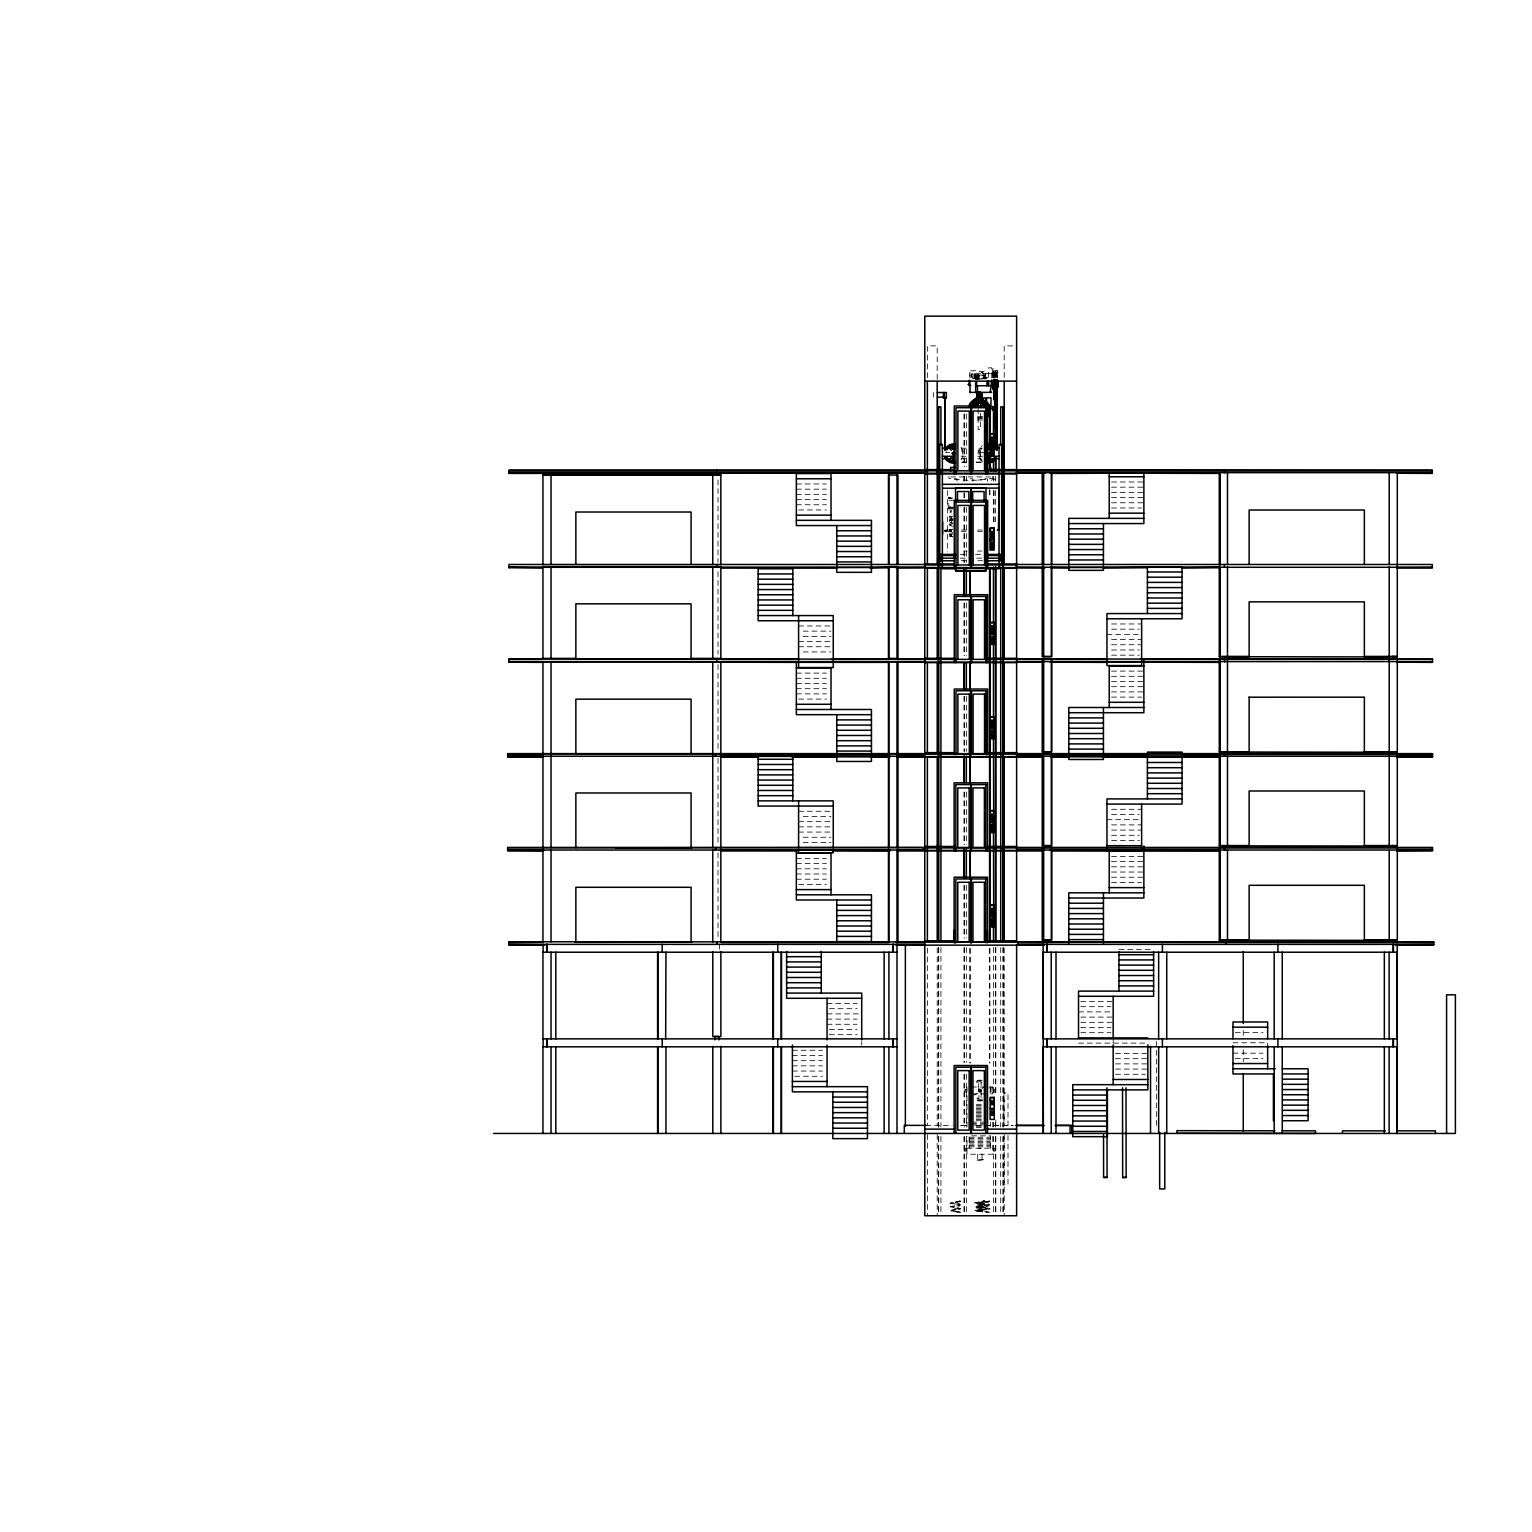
<?xml version="1.0" encoding="UTF-8"?>
<svg xmlns="http://www.w3.org/2000/svg" width="1532" height="1532" viewBox="0 0 1532 1532"><rect width="100%" height="100%" fill="white"/><g stroke="black" fill="none" stroke-linecap="round" stroke-linejoin="round"><path stroke-width="0.75" stroke-dasharray="5 3.75" d="M992.525 368.752L992.583 377.581L993.387 368.752M993.464 374.593L993.483 376.566C989.615 369.959 1000.051 367.527 997.504 374.995M995.781 376.393L997.217 376.393M997.466 372.027C998.845 374.785 993.923 367.489 995.57 376.489M997.447 370.438L997.524 375.934L997.466 373.176M980.308 1092.163C984.348 1089.941 977.301 1086.743 978.354 1091.205M978.776 1090.573L979.216 1089.692M980.595 1090.037L979.082 1090.65M977.933 377.542L978.412 374.593L977.933 378.193M977.722 378.059L978.412 374.727L977.933 377.37M977.818 375.244L977.99 377.83L977.722 375.283M978.297 374.593L977.99 377.312L977.722 374.804M978.297 374.746L977.99 377.37L977.818 374.765M978.622 1089.367L979.063 1091.99M957.787 1212.214L950.357 1210.586L959.626 1208.461L952.272 1208.059L950.395 1206.68L959.626 1204.707L950.357 1203.06L960.66 1201.586L959.932 1200.667M982.146 1201.701L989.634 1201.471L988.657 1200.724M988.37 1201.05L989.04 1201.758M977.818 375.168L977.99 377.542L977.722 375.129M980.059 452.515L985.421 452.821M978.412 375.857L977.99 378.193L977.722 375.819M946.048 452.055L949.649 452.821M980.116 452.055L980.116 455.061A7.641 7.641 0 0 0 982.28 458.968L977.78 458.757M977.99 377.542L978.412 375.168M978.297 1090.018C978.661 1095.418 984.425 1088.275 979.254 1089.041M978.412 376.91L977.99 378.615L977.722 376.968M977.722 379.227L977.818 378.002M981.399 1091.205L981.476 1090.018M948.365 498.494L948.365 497.555M983.678 1205.971L984.808 1205.09L983.812 1203.98L975.558 1202.831L982.931 1202.428L984.444 1200.724L974.371 1202.926L976.229 1204.305L983.601 1204.707L974.352 1206.68L976.229 1208.059L983.487 1208.442L974.352 1210.452L981.763 1212.214M983.736 1200.724L984.138 1201.758L984.272 1200.667M993.942 376.489L994.115 371.759M994.287 376.489L994 371.989M995.111 376.489L994.938 371.759L994.766 376.489M995.57 371.893L995.915 376.489M996.566 377.293L996.566 371.759L996.911 377.293M977.818 379.151L977.722 377.791M948.863 498.149L948.193 498.149M983.487 1200.916L984.138 1201.758M979.369 1089.788L979.465 1091.588L980.691 1090.344M948.959 498.015L950.798 497.555M981.342 449.316L982.28 448.148L977.78 448.187M950.012 512.435L950.223 511.956M952.1 534.457L950.185 536.2L950.185 534.457L952.1 536.2M978.278 1088.697L978.833 1082.684A7.947 7.947 0 0 0 976.842 1083.22M981.38 1092.527L980.92 1098.463A7.947 7.947 0 0 0 981.935 1098.253M985.153 375.436L979.484 375.072L979.484 371.567L985.67 371.567L985.67 379.074L974.237 378.978L985.67 378.844M986.302 1085.901L981.476 1088.697L980.92 1082.684A7.947 7.947 0 0 1 981.935 1082.894M973.452 1095.227L979.063 1092.891L978.833 1098.463A7.947 7.947 0 0 1 976.842 1097.927M949.534 498.436L950.74 497.364L949.591 498.57M959.99 1201.452C932.777 1204.88 978.546 1202.965 951.066 1206.833C978.546 1210.701 932.777 1208.786 959.99 1212.214M959.702 1205.971C962.805 1198.656 935.497 1208.422 960.468 1200.724M983.965 1201.452C966.596 1206.163 1005.739 1203.309 979.235 1206.814C1007.386 1209.878 961.502 1208.442 986.665 1212.214M988.868 1201.452C961.732 1205.205 1007.194 1202.467 980.116 1207.082C995.053 1209.725 967.496 1210.567 988.868 1212.214M980.71 1091.876L978.718 1091.607M982.587 416.723L976.324 416.742M982.587 417.24L976.861 417.527M982.587 418.619L976.458 418.772M982.606 419.96L976.076 419.979M960.755 1212.195L951.563 1210.835L960.851 1208.71L951.583 1206.584L959.07 1206.144M981.935 1207.331L975.558 1206.584L983.046 1206.144M946.106 531.642L946.106 530.053M951.736 524.767L951.698 525.859M981.84 1202.007L975.041 1203.08L983.965 1205.205L975.041 1206.833L983.965 1208.959L975.041 1210.586L983.965 1212.214M982.223 1209.782L989.021 1208.71L982.223 1207.637M981.935 1210.089L975.539 1210.835L984.731 1212.195M978.01 480.071L981.667 479.784M979.733 1089.482L980.748 1089.903M995.455 373.482L995.474 374.631L995.743 373.444M1012.595 345.887L1004.188 345.887L1004.188 379.342M969.871 372.161L969.871 373.885M972.782 373.827L971.326 373.827L971.326 377.715M988.561 373.597L991.74 373.597M971.384 374.287L972.073 377.619M969.871 374.765L969.871 376.489M971.326 374.593L972.973 374.593M974.237 374.612L985.67 374.67M974.237 375.436L985.67 375.436M974.237 375.666L985.67 375.666M974.237 376.585L988.332 377.6L988.332 373.368L972.782 373.368L973.012 379.074M974.237 376.815L985.67 376.815M974.237 377.753L985.67 377.964M973.012 378.404L988.58 378.404M961.253 448.187L965.983 448.187M961.253 456.268L965.983 456.268M977.78 456.268L982.51 456.268M961.253 458.757L965.983 458.757M961.885 462.051L966.635 462.051M976.152 462.051L983.295 462.051M961.885 462.396L966.635 462.396M976.152 462.396L983.295 462.396M950.606 476.931L990.802 476.931M1111.523 481.986L1143.868 481.986M796.353 483.959L826.38 483.959M1111.523 487.176L1143.868 487.176M796.353 489.168L826.38 489.168M1111.523 492.385L1143.868 492.385M796.353 494.357L826.38 494.357M952.119 497.383L951.927 498.13M1111.523 497.574L1143.868 497.574M949.591 497.862L950.798 497.862M951.008 498.57L952.272 498.57M796.353 499.566L826.38 499.566M953.862 500.294L948.078 500.294L948.078 506.077L951.927 506.077M1111.523 502.783L1143.868 502.783M796.353 504.756L826.38 504.756M948.806 507.207L953.134 507.207L948.806 507.494M948.806 507.781L953.134 507.628M948.806 507.915L953.134 508.069M1111.523 507.973L1141.57 507.973M948.806 508.93L953.134 508.93M798.67 509.965L826.38 509.965M951.793 510.96L950.338 511.267L951.142 510.654M951.257 512.052L951.621 512.052M952.885 516.246L949.419 516.246L949.419 519.137L952.885 519.137M949.572 518.984L952.732 518.984M952.885 519.999L949.419 519.999L949.419 522.891L952.885 522.891M949.572 520.171L952.732 520.171M952.885 523.848L949.419 523.848L949.419 526.74L952.885 526.74M952.885 529.536L949.419 529.536L949.419 532.427L952.885 532.427M949.572 529.708L952.732 529.708M945.129 530.053L952.387 530.034M961.387 530.053L966.137 530.034M977.531 530.034L982.28 530.053M944.095 530.455L946.661 531.221L944.095 531.24M945.129 531.642L952.1 531.642M961.387 531.642L966.022 531.642M977.646 531.642L982.28 531.642M949.936 531.891L949.936 530.149M952.885 533.864L949.419 533.864L949.419 536.755L952.885 536.755M951.2 534.457L951.104 536.2M949.572 536.602L952.732 536.602M963.973 551.06L967.247 551.06M977.588 551.06L981.935 551.06M960.258 554.412L967.267 554.412M975.482 554.412L983.429 554.412M960.258 558.165L967.267 558.165M976.631 558.165L982.51 558.165M961.253 560.655L965.983 560.769M977.78 560.769L982.51 560.655M1111.6 623.964L1141.627 623.964M798.593 625.956L830.938 625.956M1111.6 629.173L1139.31 629.173M803.228 631.146L830.938 631.146M1106.966 634.363L1141.627 634.363M803.228 636.355L830.938 636.355M1111.6 639.572L1141.627 639.572M798.593 641.544L830.938 641.544M1111.6 644.761L1141.627 644.761M798.593 646.753L830.938 646.753M1111.6 649.97L1139.31 649.97M803.228 651.943L830.938 651.943M1111.6 655.16L1139.31 655.16M1111.523 671.112L1143.868 671.112M796.353 673.103L826.38 673.103M1111.523 676.321L1143.868 676.321M796.353 678.293L826.38 678.293M1111.523 681.51L1143.868 681.51M796.353 683.483L826.38 683.483M1111.523 686.7L1143.868 686.7M796.353 688.691L826.38 688.691M1111.523 691.909L1143.868 691.909M796.353 693.881L826.38 693.881M1111.523 697.098L1141.57 697.098M798.67 699.09L826.38 699.09M1111.6 809.279L1141.627 809.279M798.593 811.271L830.938 811.271M1111.6 814.488L1139.31 814.488M803.228 816.46L830.938 816.46M1106.966 819.677L1141.627 819.677M798.593 821.669L833.255 821.669M1111.6 824.886L1141.627 824.886M798.593 826.859L830.938 826.859M1111.6 830.076L1141.627 830.076M798.593 832.067L830.938 832.067M1111.6 835.285L1139.31 835.285M803.228 837.257L830.938 837.257M1111.6 840.474L1139.31 840.474M803.228 842.466L830.938 842.466M1111.523 856.426L1143.868 856.426M796.353 858.418L826.38 858.418M1111.523 861.635L1143.868 861.635M796.353 863.608L826.38 863.608M1111.523 866.825L1143.868 866.825M796.353 868.816L826.38 868.816M1111.523 872.034L1143.868 872.034M796.353 874.006L826.38 874.006M1111.523 877.223L1143.868 877.223M796.353 879.215L826.38 879.215M1111.523 882.432L1141.57 882.432M798.67 884.404L826.38 884.404M1118.954 949.514L1153.615 949.514M1080.826 1001.507L1113.17 1001.507M827.05 1003.479L857.077 1003.479M1080.826 1006.696L1110.872 1006.696M829.367 1008.688L857.077 1008.688M1078.528 1011.905L1113.17 1011.905M827.05 1013.878L861.712 1013.878M1080.826 1017.095L1113.17 1017.095M827.05 1019.086L857.077 1019.086M1080.826 1022.304L1113.17 1022.304M827.05 1024.276L857.077 1024.276M1080.826 1027.493L1110.872 1027.493M829.367 1029.485L857.077 1029.485M1235.309 1032.357L1263.019 1032.357M1080.826 1032.702L1110.872 1032.702M829.367 1034.674L857.077 1034.674M1232.992 1042.756L1267.653 1042.756L1267.653 1047.965M1078.528 1043.101L1147.832 1043.101M792.389 1050.263L822.435 1050.263M1232.992 1053.154L1263.019 1053.154M1115.487 1053.48L1147.832 1053.48M792.389 1055.471L822.435 1055.471M1235.309 1058.363L1263.019 1058.363M1115.487 1058.689L1147.832 1058.689M792.389 1060.661L822.435 1060.661M1115.487 1063.878L1147.832 1063.878M792.389 1065.87L822.435 1065.87M1115.487 1069.087L1147.832 1069.087M792.389 1071.059L822.435 1071.059M1115.487 1074.277L1145.515 1074.277M794.706 1076.268L822.435 1076.268M971.556 1087.011L992.774 1087.011L992.774 1093.867L990.572 1093.867M966.979 1089.75L964.796 1089.75L964.796 1092.507L966.979 1092.507M992.774 1089.75L994.977 1089.75L994.977 1092.507L992.774 1092.507M971.556 1093.867L988.083 1093.867M976.305 1104.304L983.448 1104.304M976.305 1105.664L983.448 1105.664M976.305 1107.042L983.448 1107.042M976.305 1108.421L983.448 1108.421M976.305 1109.781L983.448 1109.781M976.305 1111.16L983.448 1111.16M976.305 1112.538L983.448 1112.538M976.305 1113.898L983.448 1113.898M976.305 1115.277L983.448 1115.277M976.305 1116.656L983.448 1116.656M976.305 1118.015L983.448 1118.015M976.305 1119.394L983.448 1119.394M976.305 1120.754L983.448 1120.754M971.556 1122.133L983.448 1122.133M971.556 1123.511L983.448 1123.511M971.556 1124.871L983.448 1124.871M925.845 1125.369L952.157 1125.369M960.545 1125.369L967.649 1125.369M976.095 1125.369L1012.633 1125.369M961.636 1125.503L966.347 1125.503M975.788 1125.503L982.855 1125.503M985.21 1125.503L1013.514 1125.503M976.305 1126.25L983.448 1126.25M976.305 1127.629L983.448 1127.629M969.182 1137.223L990.572 1137.223M969.182 1138.602L990.572 1138.602M969.182 1139.961L990.572 1139.961M969.182 1141.34L990.572 1141.34M969.182 1142.719L990.572 1142.719M969.182 1144.078L990.572 1144.078M969.182 1145.457L990.572 1145.457M969.182 1146.817L990.572 1146.817M966.979 1148.196L992.774 1148.196M966.979 1148.751L964.796 1148.751L964.796 1151.489L966.979 1151.489M992.774 1148.751L994.977 1148.751L994.977 1151.489L992.774 1151.489M989.174 1200.667C991.606 1203.424 977.588 1202.754 981.418 1203.194C993.847 1203.099 990.247 1207.178 980.442 1207.082C1009.167 1210.05 961.77 1209.706 989.634 1212.195M980.71 1206.776L981.533 1206.986M951.257 520.842L951.257 522.278M977.722 376.719L978.105 378.193L977.722 376.01M946.029 452.687L946.125 452.783A7.641 7.641 0 0 1 946.106 452.074M951.429 518.237L951.008 516.801L950.683 518.41M977.818 377.849L977.818 376.776M980.193 455.061L980.097 454.43A7.641 7.641 0 0 1 982.28 448.148M994.287 377.198L994.153 372.506L993.942 377.198M993.406 370.476L993.483 375.359M994.842 377.198L994.728 372.506L994.498 377.198M995.398 377.198L995.302 372.506L995.053 377.198M995.762 373.789L995.723 371.893L995.762 374.555M995.762 374.172L995.8 376.968L995.455 373.961L995.743 375.014M1243.256 1030.576L1243.256 1035.364M1243.256 1049.726L1243.256 1061.676M1156.603 1041.607L1156.603 1128.758M1113.17 1037.892L1113.17 1043.101M1007.999 1125.963L1007.999 1092.986L1003.958 1092.986L1003.958 1125.963M1007.999 1135.384L1007.999 1184.83L1003.958 1184.83L1003.958 1135.384M1004.188 948.097L1004.207 1124.948M1004.188 1134.503L1004.207 1215.757M1003.307 947.58L1003.307 1126.997M1003.307 1136.572L1003.307 1213.133M1002.924 947.58L1002.924 1126.997M1002.924 1136.572L1002.924 1213.133M1000.702 947.58L1000.702 1126.997M1000.702 1136.572L1000.702 1213.133M995.819 947.58L995.819 1095.897M995.819 1119.835L995.819 1126.997M995.819 1136.572L995.819 1213.133M995.474 476.26L995.474 481.048M995.474 490.623L995.474 524.116M995.474 947.58L995.474 1095.897M995.474 1122.228L995.474 1126.997M995.474 1136.572L995.474 1213.133M994.077 490.566L994.077 523.676M993.866 1089.75L993.866 1092.507M993.866 1148.751L993.866 1151.489M993.483 476.26L993.483 481.048M993.483 490.623L993.483 524.116M993.483 947.58L993.483 1095.897M993.483 1122.228L993.483 1126.997M993.483 1136.572L993.483 1213.133M992.525 476.586L992.525 478.271A118.826 118.826 0 0 1 948.883 478.271L948.883 476.586M992.774 1122.209L992.774 1126.939M992.774 1136.38L992.774 1154.228L966.979 1154.228L966.979 1136.38M991.951 1087.011L991.951 1095.648M991.74 377.849L991.74 367.833L988.561 367.833L988.561 377.657M990.572 1087.011L990.572 1095.648M990.572 1122.133L990.572 1126.25M990.572 1148.196L990.572 1135.844L969.182 1135.844L969.182 1148.196M989.921 489.857L989.921 497.019M989.921 948.385L989.921 1063.016M989.576 489.857L989.576 497.019M989.576 948.385L989.576 1063.016M987.374 481.144L987.374 478.827L983.333 478.827L983.333 481.144M984.808 375.666L984.808 378.844M982.069 1154.228L982.069 1159.724M981.533 1148.196L978.239 1148.196M980.652 413.104L980.652 429.649L978.144 429.649L978.144 408.853M977.684 1154.228L977.684 1159.724M975.654 379.438L975.654 370.725L969.871 370.859L970.024 378.04M974.237 373.368L974.237 379.074M972.935 481.144L972.935 478.827L968.894 478.827L968.894 481.144M970.196 948.385L970.196 1063.016M969.852 948.385L969.852 1063.016M966.979 1087.011L966.979 1126.939M966.347 414.061L966.347 466.685M966.347 476.26L966.347 481.048M966.347 507.36L966.347 562.397M966.347 603.053L966.347 655.696M966.347 696.371L966.347 751.389M966.347 792.063L966.347 844.707M966.347 885.362L966.347 938.005M966.347 947.58L966.347 1062.404M966.347 1074.372L966.347 1126.997M966.347 1136.572L966.347 1213.133M965.888 1089.75L965.888 1092.507M965.888 1148.751L965.888 1151.489M964.356 414.061L964.356 466.685M964.356 476.26L964.356 481.048M964.356 493.017L964.356 497.785M964.356 507.36L964.356 562.397M964.356 603.053L964.356 655.696M964.356 696.371L964.356 751.389M964.356 792.063L964.356 844.707M964.356 885.362L964.356 938.005M964.356 947.58L964.356 1062.404M964.356 1074.372L964.356 1126.997M964.356 1136.572L964.356 1213.133M963.992 414.061L963.992 466.685M963.992 476.26L963.992 481.048M963.992 493.017L963.992 497.785M963.992 507.36L963.992 562.397M963.992 603.053L963.992 655.696M963.992 696.371L963.992 751.389M963.992 792.063L963.992 844.707M963.992 885.362L963.992 938.005M963.992 947.58L963.992 1062.404M963.992 1074.372L963.992 1126.997M963.992 1136.572L963.992 1213.133M957.04 481.144L957.04 478.827L953.019 478.827L953.019 481.144M951.372 530.149L951.372 531.891M950.568 525.859L950.338 524.538L950.338 525.859M950.242 497.44L950.166 498.494M948.806 506.92L948.806 509.084M947.351 490.566L947.351 552.037M940.935 947.58L940.935 1126.997M940.935 1136.572L940.935 1213.133M938.714 947.58L938.714 1126.997M938.714 1136.572L938.714 1213.133M938.331 947.58L938.331 1126.997M938.331 1136.572L938.331 1213.133M937.201 379.342L937.201 345.887L927.377 345.887L927.377 379.342M937.201 948.097L937.201 1124.948M937.201 1134.503L937.201 1215.757M933.352 392.518L933.352 397.133M927.377 948.097L927.377 1124.948M927.377 1134.503L927.377 1215.757M861.712 1041.607L861.712 1045.073M719.446 944.133L719.446 950.204M718.01 479.842L718.01 562.263M718.01 571.685L718.01 654.107M718.01 664.639L718.01 751.772M718.01 758.455L718.01 845.587M718.01 852.769L718.01 937.546M989.94 1087.873A10.418 10.418 0 0 1 989.94 1093.274M982.567 1100.646A10.418 10.418 0 0 1 977.186 1100.646M977.186 1080.5A10.418 10.418 0 0 1 982.567 1080.5M982.433 1100.11A9.881 9.881 0 0 1 976.095 1099.689M976.095 1081.439A9.881 9.881 0 0 1 982.433 1081.037M982.146 1099.057A8.771 8.771 0 0 1 976.516 1098.674M976.516 1082.454A8.771 8.771 0 0 1 982.146 1082.09M982.357 461.572A9.632 9.632 0 0 1 982.338 445.563M982.108 460.366A8.809 8.809 0 0 1 982.108 446.75M961.062 447.459A9.632 9.632 0 0 1 961.062 459.657M961.368 449.412A8.809 8.809 0 0 1 961.387 457.704M991.759 480.722A2.126 1.781 30.1 0 1 993.559 478.922A2.126 1.781 30.1 0 1 995.819 480.876M976.593 379.649A5.285 5.285 0 0 1 986.991 379.649M949.553 510.654L949.572 510.539M950.415 512.339L950.434 512.224M949.38 530.742L950.989 530.149L950.989 531.891L949.419 530.647M981.744 372.755L983.352 373.195L981.744 372.755M978.297 376.853L977.99 378.193L978.412 376.776M982.108 372.219L982.989 373.731L982.108 372.219M977.818 374.593L977.99 377.37L977.818 374.593M949.131 497.345L949.055 498.609L949.131 497.345M951.659 522.278L950.644 522.45L951.659 522.278M983.716 1159.724L976.037 1160.26L983.716 1159.724M997.543 377.772L997.524 375.302L997.504 377.772M993.502 377.83L993.483 376.049L993.464 377.83"/><path stroke-width="1.5" d="M948.863 447.65L951.334 450.236M954.13 940.82L954.302 930.211L954.991 942.965M974.026 406.344L978.144 403.318M994 399.565L993.942 387.979M994.249 399.565L994.287 387.979M994.766 399.469L994.766 387.979M995.628 399.565L995.57 387.979M941.203 557.399L940.648 557.935M951.334 456.9L949.323 459.983M975.348 399.182L976.363 397.631L978.661 397.631L978.661 395.83L976.88 395.83M991.989 459.983L989.978 456.9M974.314 399.546L978.144 398.473M1000.415 556.978L1000.415 557.974M952.1 445.984L953.613 445.908M952.119 446.061L952.885 449.585M978.144 399.067L977.148 399.143A10.533 10.533 0 0 0 969.392 406.248M978.144 399.718L977.301 399.795A9.843 9.843 0 0 0 970.043 406.44M978.144 401.039L977.588 401.078A8.522 8.522 0 0 0 971.307 406.823M987.393 452.132L989.155 453.644L987.24 454.947M952.559 461.189L952.885 457.532M550.888 475.246L715.501 475.016M574.883 658.894L691.775 658.722M574.883 754.204L691.775 754.031M615.443 847.962L691.775 847.847M574.883 942.333L691.775 942.161M1103.614 1177.342L1107.081 1177.323M1122.669 1177.572L1126.135 1177.323L1122.669 1177.572L1122.535 1087.854M924.792 381.123L1016.616 381.123M967.975 384.455L969.182 384.455M970.618 385.202L969.143 385.202L969.143 380.376M969.143 385.394L970.618 385.394M975.731 385.738L991.74 385.738M975.731 386.313L977.473 386.313L977.473 391.809L975.731 391.809M937.373 392.518L946.336 392.518L946.336 398.282L943.444 398.282L943.425 392.518M969.871 392.384L991.74 392.384L990.285 391.809L991.74 379.955M976.88 395.026L978.661 395.026L978.661 393.36L976.88 393.36L976.88 397.631M982.108 395.026L980.212 395.026L980.212 393.36L982.108 393.36L982.108 397.631M982.108 395.83L980.212 395.83L980.212 397.631L982.778 397.631L983.257 399.048M937.373 397.133L944.325 397.133L944.325 392.518M943.444 397.707L946.336 397.707M980.652 399.048L982.606 399.373M986.589 406.65L988.791 406.65M989.749 406.65L990.993 406.65L990.993 397.86L986.589 397.86L986.589 401.039M989.902 408.335L993.445 408.335M990.878 438.018L993.234 438.018M989.998 444.701L994.115 444.701M942.372 448.187L954.168 448.187M994.325 448.187L999.036 448.187M990.878 449.278L993.234 449.278M990.744 454.353L993.349 454.353L993.349 452.189L990.744 452.189L990.744 454.353L993.234 454.238M942.372 456.268L954.168 456.268M987.24 456.268L999.036 456.268M942.372 458.757L954.168 458.757M987.24 458.757L999.036 458.757M955.336 467.413L950.606 467.413L950.606 471.167M954.283 469.596L924.926 469.596L924.926 473.943L1016.769 473.943L1016.769 469.596L987.68 469.596M924.811 470.228L508.93 470.228L508.93 473.426L798.134 473.235M1016.482 470.037L1432.343 470.228L1432.343 473.426L1396.495 473.235M508.93 470.439L924.811 470.439M1016.482 470.439L1432.343 470.439M508.93 470.822L1432.343 470.822M508.93 472.641L924.811 472.641M1016.482 472.641L1432.343 472.641M508.93 472.833L924.811 473.024M1016.482 473.024L1045.15 472.833M1049.937 473.024L1219.625 472.833L1219.625 564.868M1396.495 472.833L1432.343 473.024M829.214 473.235L1045.15 473.235M1052.331 473.426L1109.685 473.235M1143.159 473.235L1219.625 473.426M542.941 475.035L720.844 475.15M1109.225 476.778L1143.868 476.778M796.353 478.769L831.014 478.769M942.372 484.323L999.036 484.323M942.946 488.21L999.036 488.076L998.462 530.034M1109.225 513.163L1143.868 513.163M796.353 515.154L831.014 515.154M1143.868 518.371L1068.781 518.371L1068.781 565.155M796.353 520.344L871.44 520.344L871.44 572.336L836.778 572.336L836.778 525.553M1068.781 523.561L1143.868 523.561L1143.868 473.311M871.44 525.553L796.353 525.553L796.353 473.56L831.014 473.56L831.014 520.344M1068.781 528.77L1103.442 528.77M836.778 530.742L871.44 530.742M1068.781 533.959L1103.442 533.959M990.878 534.285L993.234 534.285M990.878 535.396L993.234 535.396M836.778 535.951L871.44 535.951M989.998 539.034L994.115 539.034M1068.781 539.168L1103.442 539.168M836.778 541.141L871.44 541.141M1068.781 544.358L1103.442 544.358M990.878 545.545L993.234 545.545M836.778 546.35L871.44 546.35M1068.781 549.567L1103.442 549.567M836.778 551.539L871.44 551.539M955.566 554.412L939.48 554.412L939.48 555.561L955.566 555.561M988.178 554.412L1001.928 554.412L1001.928 555.561L988.178 555.561M1068.781 554.756L1103.442 554.756M836.778 556.748L871.44 556.748M942.372 558.165L955.566 558.165M987.24 558.165L999.036 558.165M942.372 559.467L940.054 559.467L940.054 560.769L954.206 560.769M999.036 559.467L1001.353 559.467L1001.353 560.769L987.202 560.769M1068.781 559.965L1103.442 559.965M836.778 561.938L871.44 561.938M954.283 563.948L924.926 563.948L924.926 568.276L1016.769 568.276M987.68 563.948L1016.769 563.948M924.811 564.485L508.93 564.485L508.93 567.855M1016.482 564.485L1432.343 564.485L1432.343 567.855L1396.495 567.663L1432.343 567.472M925.73 564.963L1016.329 564.963L1016.329 567.568L1045.15 567.663L896.143 567.472M508.93 567.28L924.811 567.28M1016.482 567.28L1432.343 567.28M542.405 567.472L508.93 567.472L542.405 567.855M1049.937 567.472L1147.928 567.472L1102.523 567.855M1181.383 567.472L1219.625 567.472L1181.383 567.855M836.376 567.855L721.649 567.663L888.962 567.472L869.85 567.855M896.143 567.855L924.811 567.663M1052.331 567.663L1069.049 567.855M956.543 568.755L942.372 568.755L942.372 444.433L939.767 444.433L939.767 565.002M984.865 568.755L999.036 568.755L999.036 444.433L1001.641 444.433L1001.641 565.002M955.566 570.459L985.995 570.459M1147.411 571.991L1182.053 571.991M758.168 573.964L792.829 573.964M1147.411 577.181L1182.053 577.181M758.168 579.173L792.829 579.173M1147.411 582.39L1182.053 582.39M758.168 584.362L792.829 584.362M1147.411 587.579L1182.053 587.579M758.168 589.571L792.829 589.571M1147.411 592.788L1182.053 592.788M758.168 594.761L792.829 594.761M1147.411 597.978L1182.053 597.978M758.168 599.95L792.829 599.95M1147.411 603.168L1182.053 603.168M758.168 605.159L792.829 605.159M1147.411 608.376L1182.053 608.376M758.168 610.349L792.829 610.349M1182.053 613.566L1106.966 613.566L1106.966 665.558L1141.627 665.558L1141.627 618.775M758.168 615.558L833.255 615.558L833.255 667.531L798.593 667.531L798.593 615.558M1106.966 618.775L1182.053 618.775L1182.053 566.783L1147.411 566.783L1147.411 613.566M833.255 620.747L758.168 620.747L758.168 568.774L792.829 568.774L792.829 615.558M990.744 626.588L993.349 626.588L993.349 628.752L990.744 628.752L990.744 626.588L993.234 626.703M990.744 631.797L993.349 631.797L993.349 629.614L990.744 629.614L990.744 631.797L993.234 631.663M989.998 633.386L994.115 633.386M990.878 641.008L993.234 641.008M1219.395 656.405L1249.135 656.424L1249.135 601.865L1364.361 601.865L1364.361 656.424L1397.299 656.405M1249.135 656.864L1219.395 656.845L1219.395 566.936M1364.361 656.864L1397.299 656.845L1397.299 472.737M542.941 658.396L575.86 658.396M691.085 658.396L720.844 658.396M924.639 658.3L955.259 658.3M987.68 658.3L1016.769 658.3L1016.769 662.628L924.639 662.628M924.677 659.181L508.796 658.99L508.796 662.379M1016.616 658.99L1432.497 659.181M508.796 659.373L542.251 659.373M721.515 659.373L798 659.373M831.455 659.373L888.828 659.373M895.99 659.373L1107.444 659.373M1140.9 659.373L1432.497 659.373M508.796 661.594L924.677 661.594M1016.616 661.594L1432.497 661.594M508.796 661.786L542.251 661.977M721.515 661.786L924.677 661.786M1016.616 661.786L1042.909 661.977M1050.09 661.977L1219.778 661.977M1396.648 661.786L1432.497 661.977M508.796 662.169L542.251 662.379M721.515 662.169L798 662.379M798.593 662.341L888.828 662.379M895.99 662.169L1042.909 662.169M1052.484 662.169L1107.444 662.379M1143.293 662.169L1219.778 662.379M1396.648 662.169L1432.497 662.379L1432.497 658.99M1143.868 665.922L1109.225 665.922L1109.225 707.497M796.353 667.895L831.014 667.895L831.014 709.488M1249.135 697.194L1364.361 697.175L1364.361 751.733L1397.299 751.733M1109.225 702.307L1143.868 702.307M796.353 704.28L831.014 704.28M1143.868 707.497L1068.781 707.497L1068.781 754.28M796.353 709.488L871.44 709.488L871.44 754.529M1068.781 712.706L1143.868 712.706L1143.868 660.713M871.44 714.678L796.353 714.678L796.353 662.705M1068.781 717.895L1103.442 717.895M836.778 719.887L871.44 719.887M990.878 722.989L993.234 722.989M1068.781 723.104L1103.442 723.104M990.878 724.1L993.234 724.1M836.778 725.076L871.44 725.076M989.998 727.738L994.115 727.738M1068.781 728.294L1103.442 728.294M836.778 730.285L871.44 730.285M990.744 732.2L993.349 732.2L993.349 734.364L990.744 734.364L990.744 732.2L993.234 732.315M1068.781 733.502L1103.442 733.502M836.778 735.475L871.44 735.475M990.878 737.275L993.234 737.275M1068.781 738.692L1103.442 738.692M836.778 740.684L871.44 740.684M1068.781 743.901L1103.442 743.901M836.778 745.873L871.44 745.873M1068.781 749.091L1103.442 749.091M836.778 751.063L871.44 751.063M1219.395 751.733L1249.135 751.733L1249.135 697.175M1227.707 752.02L1219.625 752.02L1219.625 659.986M1389.198 752.04L1397.299 752.04L1397.299 659.89M1249.135 752.174L1219.395 752.174L1219.395 659.89M1364.361 752.174L1397.299 752.174L1392.148 751.733M924.926 752.652L955.547 752.652M987.68 752.652L1016.769 752.652M1016.616 753.61L1432.497 753.61L1432.497 757L1396.648 757M507.647 753.801L923.528 753.801M1016.616 753.801L1432.497 753.801M507.647 754.204L543.496 753.993M720.366 753.993L890.054 754.204M897.235 754.204L1148.081 753.993M1181.536 753.993L1432.497 753.993M507.647 754.395L543.496 754.395M720.366 754.395L837.468 754.395M870.942 754.395L890.054 754.395M897.235 754.395L923.528 754.395M1016.616 754.395L1069.202 754.395M1102.676 754.395L1148.081 754.395M1181.536 754.395L1432.497 754.395M507.647 756.214L923.528 756.214M1016.616 756.214L1432.497 756.214M507.647 756.406L543.496 756.406M720.366 756.406L890.054 756.406M897.235 756.406L923.528 756.406M1016.616 756.406L1042.909 756.406M1050.09 756.406L1219.778 756.406M1396.648 756.406L1432.497 756.406M507.647 756.597L543.496 756.789L507.647 757L507.647 753.61L923.528 753.61L923.528 757L897.235 757M758.608 756.597L720.366 756.789L758.608 757M792.063 756.597L890.054 756.789L870.942 757M897.235 756.597L1042.909 756.597M1050.09 756.597L1148.081 756.789L1102.676 757M1181.536 756.597L1219.778 756.789L1181.536 757M1396.648 756.597L1432.497 756.789M792.063 757L837.468 757M924.926 756.98L1042.909 757M1052.484 757L1069.202 757M1147.411 757.306L1182.053 757.306M758.168 759.278L792.829 759.278M1147.411 762.496L1182.053 762.496M758.168 764.487L792.829 764.487M1147.411 767.704L1182.053 767.704M758.168 769.677L792.829 769.677M1147.411 772.894L1182.053 772.894M758.168 774.886L792.829 774.886M1147.411 778.103L1182.053 778.103M758.168 780.075L792.829 780.075M1147.411 783.292L1182.053 783.292M986.282 784.595L955.853 784.595L955.853 850.796M758.168 785.284L792.829 785.284M1147.411 788.501L1182.053 788.501M758.168 790.474L792.829 790.474M1147.411 793.691L1182.053 793.691M758.168 795.683L792.829 795.683M1182.053 798.9L1106.966 798.9L1106.966 850.873M758.168 800.872L833.255 800.872L833.255 847.656M1106.966 804.089L1182.053 804.089L1182.053 752.097L1147.411 752.097L1147.411 798.9M833.255 806.081L758.168 806.081L758.168 755.812M989.844 810.505L993.962 810.505L993.962 832.604L989.844 832.604M993.674 811.022L990.208 811.022L990.208 814.067L993.674 814.067L993.483 737.045M993.196 814.756L990.61 814.756L990.61 816.92L993.196 816.92L993.196 814.756L993.081 816.805L990.725 816.805M990.725 817.916L993.081 817.916L993.081 819.831L990.61 819.965L990.61 817.782L993.196 817.782L993.196 819.965M989.844 821.554L993.962 821.554M990.725 826.15L993.081 826.15L993.196 828.18L990.61 828.18L990.61 826.016L993.196 826.016L993.081 828.065M993.196 831.225L990.61 831.225L990.61 829.061L993.196 829.061L993.196 831.225L993.081 829.176M1219.395 845.549L1249.135 845.549L1249.135 790.991L1364.361 790.991L1364.361 845.549L1397.299 845.549M1106.966 845.683L1141.627 845.683M1219.625 845.645L1227.707 845.856M1389.198 845.875L1397.299 845.875L1397.299 756.061M1249.135 845.99L1219.395 845.99L1219.395 756.061M1364.361 845.99L1397.299 845.99L1392.148 845.549M924.792 846.468L955.394 846.468M987.527 846.468L1016.616 846.468M1016.616 847.426L1432.497 847.426L1432.497 850.815L1396.648 850.815M507.647 847.828L923.528 847.617M1432.497 847.828L923.624 847.924L923.624 850.509M507.647 850.03L923.528 850.03M1016.616 850.03L1432.497 850.03M507.647 850.222L543.496 850.222M720.366 850.222L890.054 850.222M897.235 850.222L923.528 850.222M1016.616 850.222L1042.909 850.222M1050.09 850.222L1219.778 850.222M1396.648 850.222L1432.497 850.222M507.647 850.413L543.496 850.624M720.366 850.413L799.244 850.413M832.699 850.413L890.054 850.624M897.235 850.413L1042.909 850.413M1050.09 850.413L1219.778 850.624M1396.648 850.624L1432.497 850.413M543.496 850.815L507.647 850.815L507.647 847.426L923.528 847.426L923.528 850.815L897.235 850.815M720.366 850.815L796.851 850.815M832.699 850.815L890.054 850.815M924.792 850.796L1042.909 850.815M1052.484 850.815L1141.627 850.873L1141.627 804.089M1143.293 850.815L1219.778 850.815M1143.868 851.237L1109.225 851.237L1109.225 892.83M796.353 853.209L831.014 853.209L831.014 894.803M986.282 878.947L955.853 878.947L955.853 942.793M1109.225 887.622L1143.868 887.622M796.353 889.613L831.014 889.613M1143.868 892.83L1068.781 892.83L1068.781 943.08M796.353 894.803L871.44 894.803L871.44 941.586L836.778 941.586L836.778 899.993M1068.781 898.02L1143.868 898.02L1143.868 846.028M871.44 899.993L796.353 899.993L796.353 849.743M1068.781 903.21L1103.442 903.21M989.844 904.857L993.962 904.857L993.962 926.956L989.844 926.956M836.778 905.201L871.44 905.201M993.674 905.374L990.208 905.374L990.208 908.399L993.674 908.399L993.483 830.344M1068.781 908.419L1103.442 908.419M993.196 909.108L990.61 909.108L990.61 911.272L993.196 911.272L993.196 909.108L993.081 911.157M836.778 910.391L871.44 910.391M993.196 912.134L990.61 912.134L990.61 914.298L993.196 914.298L993.196 912.134L993.081 914.183L990.725 914.183M1068.781 913.608L1103.442 913.608M836.778 915.6L871.44 915.6M989.844 915.906L993.962 915.906M1068.781 918.817L1103.442 918.817M993.196 920.368L990.61 920.368L990.61 922.532L993.196 922.532L993.196 920.368L993.081 922.417L990.725 922.417M836.778 920.789L871.44 920.789M990.725 923.528L993.081 923.528L993.196 925.577L990.61 925.577L990.61 923.394L993.196 923.394L993.081 925.443M1068.781 924.007L1103.442 924.007M836.778 925.998L871.44 925.998M1068.781 929.215L1103.442 929.215M836.778 931.188L871.44 931.188M1068.781 934.405L1103.442 934.405M836.778 936.397L871.44 936.397M1068.781 939.614L1103.442 939.614M1219.395 939.863L1249.135 939.863L1249.135 885.305L1364.361 885.305L1364.361 939.863L1397.299 939.863M1249.135 940.303L1219.395 940.303L1219.395 848.46M1364.361 940.303L1397.299 940.303L1397.299 848.345M955.394 940.82L924.792 940.82L924.792 316.147L1016.616 316.147L1016.616 940.82L987.527 940.82L987.393 930.498M924.792 941.95L508.911 941.759L508.911 945.148L544.76 944.957M508.911 942.161L542.366 942.161M721.629 942.161L888.943 942.161M896.105 942.161L1433.761 942.161M508.911 942.544L542.366 942.352M721.629 942.544L888.943 942.544M896.105 942.544L924.792 942.352M1017.899 942.544L1070.466 942.352M1101.546 942.352L1433.761 942.544M508.911 944.363L924.792 944.363M1017.899 944.363L1433.761 944.363M508.911 944.555L544.76 944.746M896.105 944.746L924.792 944.555M1017.899 944.746L1044.173 944.555M1395.518 944.746L1433.761 944.555M896.105 945.148L1044.173 945.148M1395.518 944.957L1433.761 945.148L1433.761 941.759L1017.899 941.759L1017.899 945.148M897.005 952.215L542.941 952.215L542.941 1038.868L897.005 1038.868M1397.203 952.215L1043.139 952.215L1043.311 1038.868L1397.203 1038.868M1118.954 954.723L1153.615 954.723M786.625 956.696L821.267 956.696M1118.954 959.913L1153.615 959.913M786.625 961.904L821.267 961.904M1118.954 965.122L1153.615 965.122M786.625 967.094L821.267 967.094M1118.954 970.311L1153.615 970.311M786.625 972.303L821.267 972.303M1118.954 975.52L1153.615 975.52M786.625 977.493L821.267 977.493M1118.954 980.71L1153.615 980.71M786.625 982.701L821.267 982.701M1118.954 985.899L1153.615 985.899M786.625 987.891L821.267 987.891M1153.615 991.108L1078.528 991.108L1078.528 1037.892L1147.832 1037.892M786.625 993.081L861.712 993.081L861.712 1039.883M1078.528 996.298L1153.615 996.298L1153.615 951.832M861.712 998.289L786.625 998.289L786.625 951.506M1232.992 1027.168L1267.653 1027.168M897.005 1046.816L542.941 1046.816L542.941 1133.45M1397.203 1046.816L1043.139 1046.816L1043.311 1133.45L1043.139 944.287M1232.992 1063.553L1267.653 1063.553M986.282 1067.249L955.853 1067.249L955.853 1133.45M1232.992 1068.762L1275.237 1068.762M1282.265 1068.762L1308.079 1068.762L1308.079 1120.735L1282.667 1120.735M1282.667 1073.951L1308.079 1073.951M1282.667 1079.16L1308.079 1079.16M1113.17 1079.486L1147.832 1079.486M792.389 1081.458L827.05 1081.458M1282.667 1084.35L1308.079 1084.35M1147.832 1084.675L1072.745 1084.675L1072.745 1136.667L1107.406 1136.667L1107.406 1089.884M792.389 1086.667L867.476 1086.667L867.476 1138.64L832.833 1138.64L832.833 1091.856M1282.667 1089.558L1308.079 1089.558M1072.745 1089.884L1147.832 1089.884L1147.832 1044.824M867.476 1091.856L792.389 1091.856L792.389 1045.073M1282.667 1094.748L1308.079 1094.748M1072.745 1095.074L1107.406 1095.074M832.833 1097.065L867.476 1097.065M1282.667 1099.938L1308.079 1099.938M1072.745 1100.282L1107.406 1100.282M832.833 1102.255L867.476 1102.255M1282.667 1105.147L1308.079 1105.147M1072.745 1105.472L1107.406 1105.472M832.833 1107.464L867.476 1107.464M990.132 1108.402L994.249 1108.402M1282.667 1110.336L1308.079 1110.336M1072.745 1110.681L1107.406 1110.681M832.833 1112.653L867.476 1112.653M1282.667 1115.545L1308.079 1115.545M1072.745 1115.871L1107.406 1115.871M832.833 1117.843L867.476 1117.843M1072.745 1121.06L1107.406 1121.06M832.833 1123.052L867.476 1123.052M925.845 1125.369L904.301 1125.369L904.301 1133.45M1016.769 1125.369L1043.407 1125.369M1055.069 1125.369L1071.806 1125.369L1071.806 1133.45M1015.869 1125.503L1044.154 1125.503M1055.95 1125.503L1070.083 1125.503L1070.083 1133.45M1072.745 1126.269L1107.406 1126.269M832.833 1128.241L867.476 1128.241M924.792 1129.122L954.13 1129.122M987.527 1129.122L1016.616 1129.122M1385.368 1130.846L1342.453 1130.846L1342.453 1133.45M1397.299 1130.846L1435.446 1130.846L1435.446 1133.45M1072.745 1131.459L1107.406 1131.459M493.553 1133.45L1455.4 1133.45L1455.4 994.823L1446.591 994.823L1446.591 1133.45M1224.585 656.711L1389.198 656.941M1224.585 752.02L1389.198 752.25M1224.585 845.836L1389.198 846.066M1224.585 940.15L1389.198 940.38M1274.911 1130.788L1176.921 1130.654L1176.921 1133.259L1315.548 1133.45L1315.548 1130.846L1282.092 1130.808M953.613 461.209L952.119 461.132M1392.148 656.405L1397.299 656.711M1392.148 939.863L1397.299 940.169M979.925 398.32L983.544 399.182M979.867 399.565L982.395 400.024A9.843 9.843 0 0 1 987.719 414.693M979.81 400.886L981.993 401.269A8.522 8.522 0 0 1 987.546 411.974M979.695 403.184L984.999 406.669M954.417 461.094L955.125 461.132A7.641 7.641 0 0 1 946.872 457.168M985.402 400.043L990.266 407.014A11.107 11.107 0 0 1 986.914 417.585M974.678 405.463L976.497 406.995M988.159 404.869L989.021 407.282M994.345 379.534L996.24 447.536M994 379.553L995.896 447.536L995.819 406.88L993.483 406.88L993.483 433.192M994.9 379.534L996.623 449.891A9.632 9.632 0 0 0 993.789 446.118M994.555 379.534L996.26 449.891M995.455 379.534L996.93 449.891M995.111 379.553L996.585 449.91M993.579 388.113L993.598 389.473L993.559 383.996M997.275 381.334L997.275 381.028M997.581 384.724L997.619 386.275L997.619 384.724M997.581 383.977L997.638 387.711L997.581 381.2M997.562 382.196L997.581 384.953M997.562 382.828L997.524 380.357L997.581 381.621M993.483 380.396L993.502 382.177M997.6 383.134L997.619 384.953M993.54 380.396L993.559 382.177M993.54 381.66L993.579 384.972M1126.001 1087.854L1126.135 1177.572M1106.947 1087.854L1107.081 1177.572L1103.614 1177.534L1103.538 1134.848M988.427 449.585L989.193 445.984L987.7 445.908A7.717 7.717 0 0 1 990.649 446.425M954.34 449.585L955.125 445.984A7.641 7.641 0 0 0 946.872 449.968M1397.203 944.287L1397.203 1133.45M1397.031 952.215L1397.031 1038.868M1397.031 1046.816L1397.031 1133.45M1393.45 944.287L1393.45 952.215M1393.45 1038.868L1393.45 1046.816M1393.163 944.287L1393.163 952.215M1393.163 1038.868L1393.163 1046.816M1389.198 472.737L1389.198 564.58M1389.198 566.936L1389.198 656.405M1389.198 659.89L1389.198 751.733M1389.198 756.061L1389.198 845.549M1389.198 850.375L1389.198 939.863M1389.122 952.215L1389.122 1038.868M1389.122 1046.816L1389.122 1133.45M1384.334 952.215L1384.334 1038.868M1384.334 1046.816L1384.334 1133.45M1364.361 564.58L1364.361 510.022L1249.135 510.041L1249.135 564.58M1282.265 952.215L1282.265 1038.868M1282.265 1046.816L1282.265 1133.45M1277.937 944.287L1277.937 952.215M1277.937 1038.868L1277.937 1046.816M1274.184 952.215L1274.184 1038.868M1274.184 1046.816L1274.184 1133.45M1273.418 1120.735L1273.418 1073.951L1232.992 1073.951L1232.992 1045.647M1267.653 1038.715L1267.653 1021.978L1232.992 1021.978L1232.992 1038.715M1267.653 1045.647L1267.653 1068.762M1243.256 951.64L1243.256 1023.414M1243.256 1073.645L1243.256 1131.056M1227.477 472.737L1227.477 564.58M1227.477 566.936L1227.477 656.405M1227.477 659.89L1227.477 751.733M1227.477 756.061L1227.477 845.549M1227.477 850.375L1227.477 939.863M1225.83 941.759L1225.83 944.363M1224.566 658.99L1224.566 661.786M1224.566 753.61L1224.566 756.406M1224.566 847.426L1224.566 850.222M1224.413 470.037L1224.413 472.833M1224.413 564.485L1224.413 567.28M1220.2 473.158L1220.2 564.982M1220.2 567.338L1220.2 656.826M1220.2 660.311L1220.2 752.135M1220.2 756.482L1220.2 845.97M1220.2 848.441L1220.2 940.284M1219.625 567.032L1219.625 656.711M1219.625 756.176L1219.625 845.856M1219.625 848.326L1219.625 940.169M1219.395 472.737L1219.395 565.021M1166.733 952.215L1166.733 1038.868M1166.733 1046.816L1166.733 1133.45M1164.799 1132.397L1164.799 1188.928L1159.647 1188.928L1159.647 1132.397M1162.405 944.287L1162.405 952.215M1162.405 1038.868L1162.405 1046.816M1158.652 952.215L1158.652 1038.868M1158.652 1046.816L1158.652 1133.45M1150.532 1046.318L1150.532 1133.45M1118.954 951.832L1118.954 991.108M1113.17 996.298L1113.17 1037.892M1113.17 1044.824L1113.17 1084.675M1109.225 473.311L1109.225 518.371M1103.442 523.561L1103.442 565.155M1103.442 566.897L1103.442 570.364L1068.781 570.364L1068.781 566.897M1103.442 707.497L1103.442 754.28M1103.442 756.023L1103.442 759.489L1068.781 759.489L1068.781 756.023M1103.442 892.83L1103.442 943.08M1056.008 952.215L1056.008 1038.868M1056.008 1046.816L1056.008 1133.45M1051.775 473.043L1051.775 564.868M1051.775 567.223L1051.775 656.711L1042.239 656.73L1042.239 567.242M1051.775 660.196L1051.775 752.02L1042.239 752.04L1042.239 660.196M1051.775 756.368L1051.775 845.856L1042.239 845.856L1042.239 756.368M1051.775 848.326L1051.775 940.169L1042.239 940.169L1042.239 848.326M1051.316 472.737L1051.316 564.58M1051.316 566.936L1051.316 656.405L1043.215 656.405L1043.215 566.936M1051.316 659.89L1051.316 751.733L1043.215 751.733L1043.215 659.89M1051.316 756.061L1051.316 845.549L1043.215 845.549L1043.215 756.061M1051.316 850.375L1051.316 939.863L1043.215 939.863L1043.215 850.375M1051.22 952.215L1051.22 1038.868M1051.22 1046.816L1051.22 1133.45M1047.179 944.287L1047.179 952.215M1047.179 1038.868L1047.179 1046.816M1046.892 944.287L1046.892 952.215M1046.892 1038.868L1046.892 1046.816M1043.675 473.043L1043.675 564.868M1043.675 567.223L1043.675 656.711M1043.675 660.196L1043.675 752.02M1043.675 756.368L1043.675 845.856M1043.675 848.326L1043.675 940.169M1043.215 472.737L1043.215 564.58M1042.239 473.043L1042.239 564.887M1016.616 945.148L1016.616 1215.757L924.792 1215.757L924.792 941.759M1004.207 381.717L1004.207 563.355M1004.207 568.123L1004.207 658.932M1004.207 663.72L1004.207 752.135M1004.207 756.923L1004.207 940.935M1003.307 940.399L1003.307 406.88L1000.702 406.88L1000.702 445.161M1002.924 406.88L1002.924 940.399M1000.702 567.166L1000.702 940.399M996.911 379.63L996.911 450.006M996.566 379.63L996.566 450.006M995.915 387.979L995.915 399.469M995.819 457.13L995.819 471.473M995.819 567.166L995.819 940.399M995.474 406.88L995.474 447.555M995.474 457.13L995.474 471.473M995.474 567.166L995.474 940.399M993.483 459.504L993.483 471.473M993.483 567.166L993.483 622.203M993.483 643.727L993.483 717.895M993.483 926.037L993.483 940.399M993.368 1104.495L993.368 1102.58L990.898 1102.466L990.898 1104.629L993.483 1104.629L993.483 1102.466L991.013 1102.58L991.013 1104.495M993.368 1112.979L993.368 1114.894L990.898 1115.028L990.898 1112.864L993.483 1112.864L993.483 1115.028L991.013 1114.894L991.013 1112.979M992.583 406.306L992.583 410.346M990.802 467.413L990.802 471.167M989.902 406.306L989.902 410.346M989.921 449.259L989.921 413.449L989.576 449.259M989.921 456.421L989.921 468.371M989.921 568.659L989.921 941.222M989.576 456.421L989.576 468.371M989.576 568.659L989.576 941.222M988.561 381.698L988.561 385.738M988.427 457.532L989.193 461.132L987.7 461.209A7.717 7.717 0 0 0 994.498 457.206M988.332 380.568L988.332 384.8M987.68 473.943L987.68 405.999L954.283 405.999L954.283 473.943M987.68 568.276L987.68 500.351L954.283 500.351L954.283 568.276M987.68 662.628L987.68 594.684L954.283 594.684L954.283 662.628M987.68 754.644L987.68 689.036L954.283 689.036L954.283 754.644M987.527 850.796L987.527 782.852L954.13 782.852L954.13 850.796M987.527 942.812L987.527 877.204L954.13 877.204L954.13 942.812M987.527 1133.45L987.527 1065.525L954.13 1065.525L954.13 1133.45M986.991 381.679L986.991 385.738M986.436 473.943L986.436 407.723L956.006 407.723L956.006 473.943M986.436 568.276L986.436 502.075L956.006 502.075L956.006 568.276M986.436 662.628L986.436 596.427L956.006 596.427L956.006 662.628M986.436 754.625L986.436 690.779L956.006 690.779L956.006 754.625M985.957 407.723L985.957 473.943M985.957 596.427L985.957 662.628M985.957 690.779L985.957 754.625M985.804 784.595L985.804 850.796M985.804 878.947L985.804 942.793M985.804 1067.249L985.804 1133.45M984.54 470.592L984.54 411.074L973.126 411.074L973.126 470.592M984.54 564.944L984.54 505.426L973.126 505.426L973.126 564.944M984.54 659.277L984.54 599.778L973.126 599.778L973.126 659.277M984.099 501.079L984.099 491.542L972.686 491.542L972.686 501.079M980.652 406.861L980.652 392.192L978.144 392.192L978.144 406.803M976.593 381.679L976.593 385.738M975.654 381.621L975.654 392.518M971.518 407.723L971.518 473.943M971.518 502.075L971.518 568.276M971.518 596.427L971.518 662.628M971.518 690.779L971.518 754.625M971.231 407.723L971.231 473.943M971.231 502.075L971.231 568.276M971.231 596.427L971.231 662.628M971.231 690.779L971.231 754.625M971.365 784.595L971.365 850.796M971.365 878.947L971.365 942.793M971.365 1067.249L971.365 1133.45M970.924 407.723L970.924 473.943M971.077 488.21L970.924 568.276M970.924 596.427L970.924 662.628M970.924 690.779L970.924 754.625M971.077 784.595L971.077 850.796M971.077 878.947L971.077 942.793M971.077 1067.249L971.077 1133.45M970.79 488.21L970.503 502.515M970.79 784.595L970.79 850.796M970.79 878.947L970.79 942.793M970.79 1067.249L970.79 1133.45M970.196 571.053L970.196 594.933M970.196 661.805L970.196 690.453M970.196 754.95L970.196 783.599M970.196 850.471L970.196 879.119M969.871 380.376L970.024 392.518M969.852 571.053L969.852 594.933M969.852 661.805L969.852 690.453M969.852 754.95L969.852 783.599M969.852 850.471L969.852 879.119M969.316 470.592L969.316 411.074L957.902 411.074L957.902 470.592M969.316 564.944L969.316 505.426L957.902 505.426L957.902 564.944M969.316 659.277L969.316 599.778L957.902 599.778L957.902 659.277M968.875 501.079L968.875 491.542L957.481 491.542L957.481 501.079M966.347 569.559L966.347 595.891M966.347 662.877L966.347 689.189M966.347 756.176L966.347 782.488M966.347 849.475L966.347 878.2M964.356 569.559L964.356 595.891M964.356 662.877L964.356 689.189M964.356 756.176L964.356 782.488M964.356 849.475L964.356 878.2M963.992 569.559L963.992 595.891M963.992 662.877L963.992 689.189M963.992 756.176L963.992 782.488M963.992 849.475L963.992 878.2M955.566 502.381L955.566 488.21L985.995 488.21L985.995 571.168L955.566 571.168L955.566 566.821M945.072 397.592L945.072 449.948M944.88 397.056L944.727 449.948M942.64 521.646L942.64 534.362M940.935 445.161L940.935 406.88L938.331 406.88L938.331 940.399M940.935 567.166L940.935 940.399M938.714 406.88L938.714 940.399M937.201 381.717L937.201 563.355M937.201 568.123L937.201 658.932M937.201 663.72L937.201 752.135M937.201 756.923L937.201 940.935M927.377 381.717L927.377 563.355M927.377 568.123L927.377 658.932M927.377 663.72L927.377 752.135M927.377 756.923L927.377 940.935M924.926 658.3L924.926 662.628M923.624 754.108L923.624 756.693M905.374 944.459L905.374 1126.269M897.982 564.504L897.982 475.035L888.464 475.016L888.464 564.504M897.982 566.859L897.982 658.703M897.982 662.188L897.982 754.012M897.982 756.004L897.982 847.847M897.982 850.317L897.982 942.161M897.005 474.709L897.005 564.197M897.005 661.862L897.005 753.706M897.005 755.697L897.005 847.522M897.005 850.011L897.005 941.835M897.005 944.287L897.005 1133.45M893.252 944.287L893.252 952.215M893.252 1038.868L893.252 1046.816M892.965 944.287L892.965 952.215M892.965 1038.868L892.965 1046.816M888.924 474.709L888.924 564.197M888.924 661.862L888.924 753.706M888.924 755.697L888.924 847.522M888.924 850.011L888.924 941.835M888.924 952.215L888.924 1038.868M888.924 1046.816L888.924 1133.45M888.464 566.859L888.464 658.703M888.464 662.169L888.464 754.012M888.464 755.985L888.464 847.828M888.464 850.298L888.464 942.142M884.117 952.215L884.117 1038.868M884.117 1046.816L884.117 1133.45M871.44 756.272L871.44 761.461L836.778 761.461L836.778 756.272M836.778 714.678L836.778 754.529M833.255 849.398L833.255 852.864L798.593 852.864L798.593 849.398M827.05 998.289L827.05 1039.883M827.05 1045.073L827.05 1086.667M821.267 951.506L821.267 993.081M798.593 800.872L798.593 847.656M792.829 755.812L792.829 800.872M781.492 952.215L781.492 1038.868M781.492 1046.816L781.492 1133.45M781.205 952.215L781.205 1038.868M781.205 1046.816L781.205 1133.45M777.739 944.287L777.739 952.215M777.739 1038.868L777.739 1046.816M773.392 952.215L773.392 1038.868M773.392 1046.816L773.392 1133.45M773.105 952.215L773.105 1038.868M773.105 1046.816L773.105 1133.45M720.883 951.812L720.883 1036.59L712.801 1036.59L712.801 951.812M720.883 1046.318L720.883 1133.45M720.844 564.638L720.844 474.709L542.941 474.709L542.941 564.676M720.844 658.837L720.844 566.553L542.941 566.553L542.941 658.837M720.844 754.146L720.844 661.862L542.941 661.862L542.941 754.146M720.844 755.697L720.844 847.962M720.844 850.011L720.844 942.276M718.872 1039.883L718.872 1036.417L714.831 1036.417L714.831 1039.883M716.88 470.037L716.88 473.426M716.88 564.485L716.88 567.07M716.746 658.99L716.746 661.594M716.842 941.759L716.842 944.363M715.578 753.61L715.578 756.214M715.578 847.426L715.578 850.03M712.744 474.709L712.744 564.197M712.744 566.553L712.744 658.396M712.744 661.862L712.744 753.706M712.744 755.697L712.744 847.522M712.744 850.011L712.744 941.835M712.801 1046.318L712.801 1133.45M691.085 564.197L691.085 512.014L575.86 512.014L575.86 564.197M691.085 658.396L691.085 603.838L575.86 603.838L575.86 658.396M691.085 753.725L691.085 699.167L575.86 699.167L575.86 753.725M691.085 847.541L691.085 792.982L575.86 792.982L575.86 847.541M691.085 941.854L691.085 887.296L575.86 887.296L575.86 941.854M665.96 952.215L665.673 1038.868M665.96 1046.816L665.96 1133.45M662.207 944.287L662.207 952.215M662.207 1038.868L662.207 1046.816M657.879 952.215L657.879 1038.868M657.879 1046.816L657.879 1133.45M657.592 952.215L657.592 1038.868M657.592 1046.816L657.592 1133.45M555.81 952.215L555.81 1038.868M555.81 1046.816L555.81 1133.45M551.022 474.709L551.022 564.197M551.022 566.553L551.022 658.396M551.022 661.862L551.022 753.706M551.022 755.697L551.022 847.522M551.022 850.011L551.022 941.835M551.022 952.215L551.022 1038.868M551.022 1046.816L551.022 1133.45M547.154 944.287L547.154 952.215M547.154 1038.868L547.154 1046.816M546.694 944.287L546.694 952.215M546.694 1038.868L546.694 1046.816M543.113 944.287L543.113 952.215M543.113 1038.868L543.113 1046.816M542.941 755.697L542.941 847.962M542.941 850.011L542.941 942.276M996.585 457.245A9.632 9.632 0 0 1 987.7 463.181M987.7 443.935A9.632 9.632 0 0 1 990.476 444.357M993.655 448.665A7.717 7.717 0 0 1 994.498 449.929M995.819 456.919A8.809 8.809 0 0 1 987.7 462.358M987.7 444.759A8.809 8.809 0 0 1 990.247 445.142M993.272 446.75A8.809 8.809 0 0 1 995.455 449.412M955.489 463.009A9.632 9.632 0 0 1 944.727 457.245M944.727 449.872A9.632 9.632 0 0 1 955.489 444.127M955.336 462.185A8.809 8.809 0 0 1 945.474 456.938M945.857 449.412A8.809 8.809 0 0 1 955.336 444.931M968.837 406.057A11.107 11.107 0 0 1 977.033 398.569M972.839 407.32A6.913 6.913 0 0 1 977.933 402.648L981.514 402.801A6.913 6.913 0 0 1 985.555 406.21M971.767 406.976A8.024 8.024 0 0 1 977.703 401.556L981.84 401.748A8.024 8.024 0 0 1 987.259 407.665M988.293 415.076A10.533 10.533 0 0 0 989.71 407.148L988.772 404.563A10.533 10.533 0 0 0 987.183 402.303M992.736 389.262L992.621 380.664L992.736 389.262M952.215 453.108C953.689 458.796 956.811 449.412 952.215 453.108M982.893 398.99C984.616 406.325 988.849 394.394 982.893 398.99M992.066 438.382L991.319 439.473L992.832 439.473L992.066 438.382M992.832 441.522L992.066 442.595L991.319 441.522L992.832 441.522M992.066 449.642L991.319 450.734L992.832 450.734L992.066 449.642M992.832 452.783L992.066 453.855L991.319 452.783L992.832 452.783M992.066 532.734L991.319 533.825L992.832 533.825L992.066 532.734M992.832 535.855L992.066 536.947L991.319 535.855L992.832 535.855M992.066 543.994L991.319 545.086L992.832 545.086L992.066 543.994M992.832 547.115L992.066 548.207L991.319 547.115L992.832 547.115M992.066 627.086L991.319 628.177L992.832 628.177L992.066 627.086M992.832 630.207L992.066 631.299L991.319 630.207L992.832 630.207M992.066 638.346L991.319 639.438L992.832 639.438L992.066 638.346M992.832 641.468L992.066 642.559L991.319 641.468L992.832 641.468M992.066 721.438L991.319 722.51L992.832 722.51L992.066 721.438M992.832 724.559L992.066 725.651L991.319 724.559L992.832 724.559M992.066 732.698L991.319 733.79L992.832 733.79L992.066 732.698M992.832 735.82L992.066 736.911L991.319 735.82L992.832 735.82M991.932 815.254L991.166 816.345L992.679 816.345L991.932 815.254M992.679 818.375L991.932 819.467L991.166 818.375L992.679 818.375M991.932 826.514L991.166 827.606L992.679 827.606L991.932 826.514M992.679 829.635L991.932 830.727L991.166 829.635L992.679 829.635M991.932 909.606L991.166 910.678L992.679 910.678L991.932 909.606M992.679 912.727L991.932 913.819L991.166 912.727L992.679 912.727M991.932 920.866L991.166 921.938L992.679 921.938L991.932 920.866M992.679 923.988L991.932 925.079L991.166 923.988L992.679 923.988M992.219 1102.963L991.453 1104.036L992.966 1104.036L992.219 1102.963M992.219 1113.343L991.453 1114.434L992.966 1114.434L992.219 1113.343M990.936 445.352C989.346 451.557 997.217 444.471 990.936 445.352M990.936 539.704C988.676 542.922 995.072 543.324 993.253 539.858L990.936 539.704M990.936 634.057C988.676 637.274 995.072 637.676 993.253 634.21L990.936 634.057M990.936 728.409C989.346 734.594 997.217 727.509 990.936 728.409M990.783 822.224C989.193 828.41 997.064 821.343 990.783 822.224M990.783 916.576C989.193 922.762 997.064 915.676 990.783 916.576M991.07 1109.053C989.481 1115.258 997.351 1108.172 991.07 1109.053M994.115 433.652L989.998 433.652L989.998 455.732L994.115 455.732L994.115 433.652M993.828 434.169L990.361 434.169L990.361 437.195L993.828 437.195L993.828 434.169M993.349 437.884L990.744 437.884L990.744 440.067L993.349 440.067L993.349 437.884M993.349 440.929L990.744 440.929L990.744 443.093L993.349 443.093L993.349 440.929M993.349 449.163L990.744 449.163L990.744 451.327L993.349 451.327L993.349 449.163M994.115 528.004L989.998 528.004L989.998 550.084L994.115 550.084L994.115 528.004M993.828 528.502L990.361 528.502L990.361 531.547L993.828 531.547L993.828 528.502M999.036 530.034L997.332 530.091L999.036 530.091M993.349 532.236L990.744 532.236L990.744 534.4L993.349 534.4L993.349 532.236M993.349 535.281L990.744 535.281L990.744 537.445L993.349 537.445L993.349 535.281M993.349 543.496L990.744 543.496L990.744 545.679L993.349 545.679L993.349 543.496M993.349 546.541L990.744 546.541L990.744 548.705L993.349 548.705L993.349 546.541M897.005 566.553L888.924 566.553L888.924 658.396L897.005 658.396L897.005 566.553M994.115 622.337L989.998 622.337L989.998 644.436L994.115 644.436L994.115 622.337M993.828 622.854L990.361 622.854L990.361 625.899L993.828 625.899L993.828 622.854M993.349 637.848L990.744 637.848L990.744 640.012L993.349 640.012L993.349 637.848M993.349 640.893L990.744 640.893L990.744 643.057L993.349 643.057L993.349 640.893M969.316 694.111L957.902 694.111L957.902 753.629L969.316 753.629L969.316 694.111M984.54 694.111L973.126 694.111L973.126 753.629L984.54 753.629L984.54 694.111M994.115 716.689L989.998 716.689L989.998 738.788L994.115 738.788L994.115 716.689M993.828 717.206L990.361 717.206L990.361 720.232L993.828 720.232L993.828 717.206M993.349 720.94L990.744 720.94L990.744 723.104L993.349 723.104L993.349 720.94M993.349 723.966L990.744 723.966L990.744 726.13L993.349 726.13L993.349 723.966M993.349 735.226L990.744 735.226L990.744 737.409L993.349 737.409L993.349 735.226M969.162 787.927L957.768 787.927L957.768 847.445L969.162 847.445L969.162 787.927M984.387 787.927L972.973 787.927L972.973 847.445L984.387 847.445L984.387 787.927M969.162 882.279L957.768 882.279L957.768 941.797L969.162 941.797L969.162 882.279M984.387 882.279L972.973 882.279L972.973 941.797L984.387 941.797L984.387 882.279M969.162 1070.6L957.768 1070.6L957.768 1130.118L969.162 1130.118L969.162 1070.6M984.387 1070.6L972.973 1070.6L972.973 1130.118L984.387 1130.118L984.387 1070.6M994.249 1097.352L990.132 1097.352L990.132 1119.432L994.249 1119.432L994.249 1097.352M993.962 1097.87L990.495 1097.87L990.495 1100.895L993.962 1100.895L993.962 1097.87M1389.332 754.223L1224.719 753.993L1389.332 754.242"/></g></svg>
